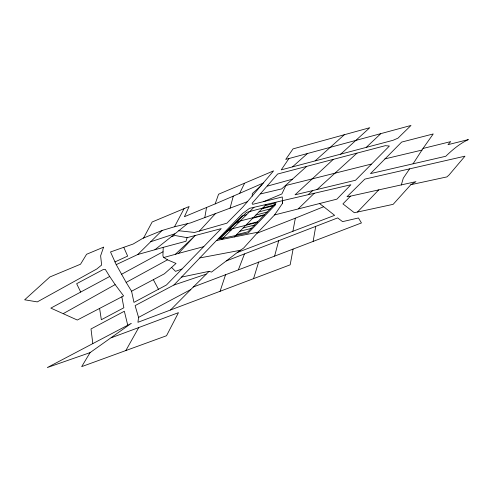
<?xml version="1.0" encoding="UTF-8"?>
<svg xmlns="http://www.w3.org/2000/svg" width="493" height="493" viewBox="0 0 493 493"><rect width="100%" height="100%" fill="white"/><g stroke="black" fill="none" stroke-linecap="round" stroke-linejoin="round"><path stroke-width="0.74" d="M187.106 237.663L185.984 241.268L163.22 247.357L162.912 256.04L163.812 257.5L167.478 259.829L176.038 263.435L164.397 273.8L131.582 291.227L133.948 302.375L166.474 284.979L221.221 228.616L187.106 237.663L175.07 235.512L171.527 236.585L154.894 249.741L137.818 254.487L116.219 264.636L110.518 251.96L133.135 244.035L142.81 238.322L162.068 230.484L174.516 226.768L190.508 222.922L247.424 201.662L273.59 170.861L218.565 194.224L215.176 203.886L184.407 216.71L189.139 206.512L152.158 221.986L143.494 238.187M252.225 196.109L252.317 193.57L262.073 184.789M138.558 317.4L137.923 322.299L290.167 264.827L293.089 249.082L361.449 222.947L358.454 217.961L342.586 221.64L337.656 217.912L226.256 260.945L211.491 272.093L209.1 271.329L181.529 277.103L173.887 285.034L135.107 305.605L138.558 317.4L190.779 289.533L209.1 271.329M204.792 217.567L206.549 207.485M313.147 241.323L315.705 226.564M292.885 231.322L295.35 218.177L323.691 206.721L334.63 215.342L237.262 252.527L226.256 260.945M193.157 287.043L274.595 256.126L278.681 240.806M230.04 208.237L233.288 196.128L263.41 182.983M401.308 184.998L403.274 178.189L409.609 168.865L464.967 156.176L449.055 174.978L446.917 176.901L410.848 184.696L393.161 204.33L354.338 212.723L342.937 203.899L350.498 196.146L415.963 181.646L410.848 184.696M253.519 278.767L258.665 261.986M220.044 291.388L225.634 274.484M238.427 269.671L244.46 253.957M239.586 193.441L244.54 183.347M174.516 226.768L184.068 208.65M125.869 350.517L138.736 327.574L178.46 312.661L166.523 335.739L81.678 366.632L90.077 352.624L131.323 323.328L47.34 367.544L90.077 352.624M413.048 163.836L422.994 148.461L433.23 133.954L401.653 142.076L370.465 173.628L445.771 156.269C452.469 149.78 459.852 143.555 468.35 139.605L448.001 144.659L450.688 141.627L422.994 148.461M288.91 158.592L281.238 169.863L393.02 140.302L397.968 138.169L410.996 125.456L285.73 159.405L293.039 148.886L369.762 127.718L340.614 154.26M237.262 252.527L243.671 248.016L257.069 233.195L274.564 214.936L282.44 203.449L282.298 196.947L252.644 204.349L252.096 203.338L277.608 174.029L385.347 145.669L389.371 146.045L355.533 180.253L295.042 194.821L333.157 159.498M247.424 201.662L243.006 206.844L226.922 223.175L194.519 232.456L178.756 230.736L171.527 236.585M199.455 231.051L215.305 213.759M258.24 232.117L216.427 240.547L181.529 277.103M175.366 254.308L178.478 253.396L195.142 235.562L175.366 254.308L163.812 257.5M357.499 212.015L378.753 189.86M216.63 240.504L242.482 213.574L249.495 208.354L350.868 184.764L336.904 199.141L274.564 214.936M234.28 236.948L266.417 204.336M170.516 310.017L190.779 289.533M221.671 239.487L253.994 207.288M137.818 254.487L162.068 230.484M298.345 208.773L314.263 193.299M306.535 166.517L281.694 188.887L260.581 193.922M366.256 147.358L380.682 133.757M316.968 189.595L357.018 153.12M344.293 134.768L315.15 160.854M292.534 166.813L307.231 153.73M308.211 194.606L312.772 190.6M178.756 230.736L187.365 223.797M63.387 313.554L115.165 284.603L123.614 295.911L77.296 320.037L50.834 308.113L109.686 276.487L115.165 284.603M116.219 264.636L126.159 282.397L167.478 259.829M121.444 274.342L162.992 251.775M114.931 261.943L127.65 256.107L123.743 247.295M215.176 203.886L233.288 196.128M263.829 201.575L281.86 193.952L285.866 185.479L371.266 164.095M257.069 233.195L295.35 218.177M274.595 256.126L293.089 249.082M111.19 337.785L138.736 327.574M181.954 269.03L175.52 271.347L171.564 267.385M173.887 285.034L206.08 274.163M150.722 241.743L174.799 233.799M154.894 249.741L163.22 247.357M267.446 186.095L292.552 179.175M265.049 205.723L276.092 202.759L247.917 231.821L236.529 234.662M262.029 208.785L273.116 205.834M178.478 253.396L203.874 246.611M246.525 214.726L242.236 215.86L218.781 239.093L223.163 237.996M258.973 211.885L270.096 208.946M255.885 215.022L267.04 212.095M237.041 221.825L264.575 214.64M252.755 218.196L263.952 215.281M234.643 223.384L238.963 222.263M246.383 224.66L257.654 221.776M229.27 229.528L257.019 222.435M226.823 231.125L231.18 230.015M243.141 227.957L254.45 225.079M239.857 231.285L251.202 228.432M384.885 158.882L422.082 150.051M409.609 168.865L364.826 179.113L346.998 196.732L350.498 196.146M199.77 257.944L240.738 250.204M319.446 203.486L323.691 206.721M109.686 276.487L105.299 269.375L103.419 269.443L76.655 283.697L80.692 292.041M126.159 282.397L131.582 291.227M153.329 279.654L158.45 289.243M127.736 325.201L124.347 311.243L91.002 328.96L92.807 343.609M121.839 296.841L123.872 307.768L101.342 319.735L99.586 308.353M282.421 200.534L282.44 203.449M103.579 247.166L100.627 255.805L101.62 265.037L96.819 268.968L37.295 301.895L24.65 299.793L49.879 276.974L80.525 264.211L86.589 254.277L103.579 247.166M275.649 204.607L248.158 233.035L219.977 238.748L246.568 212.372L275.649 204.607"/></g></svg>
